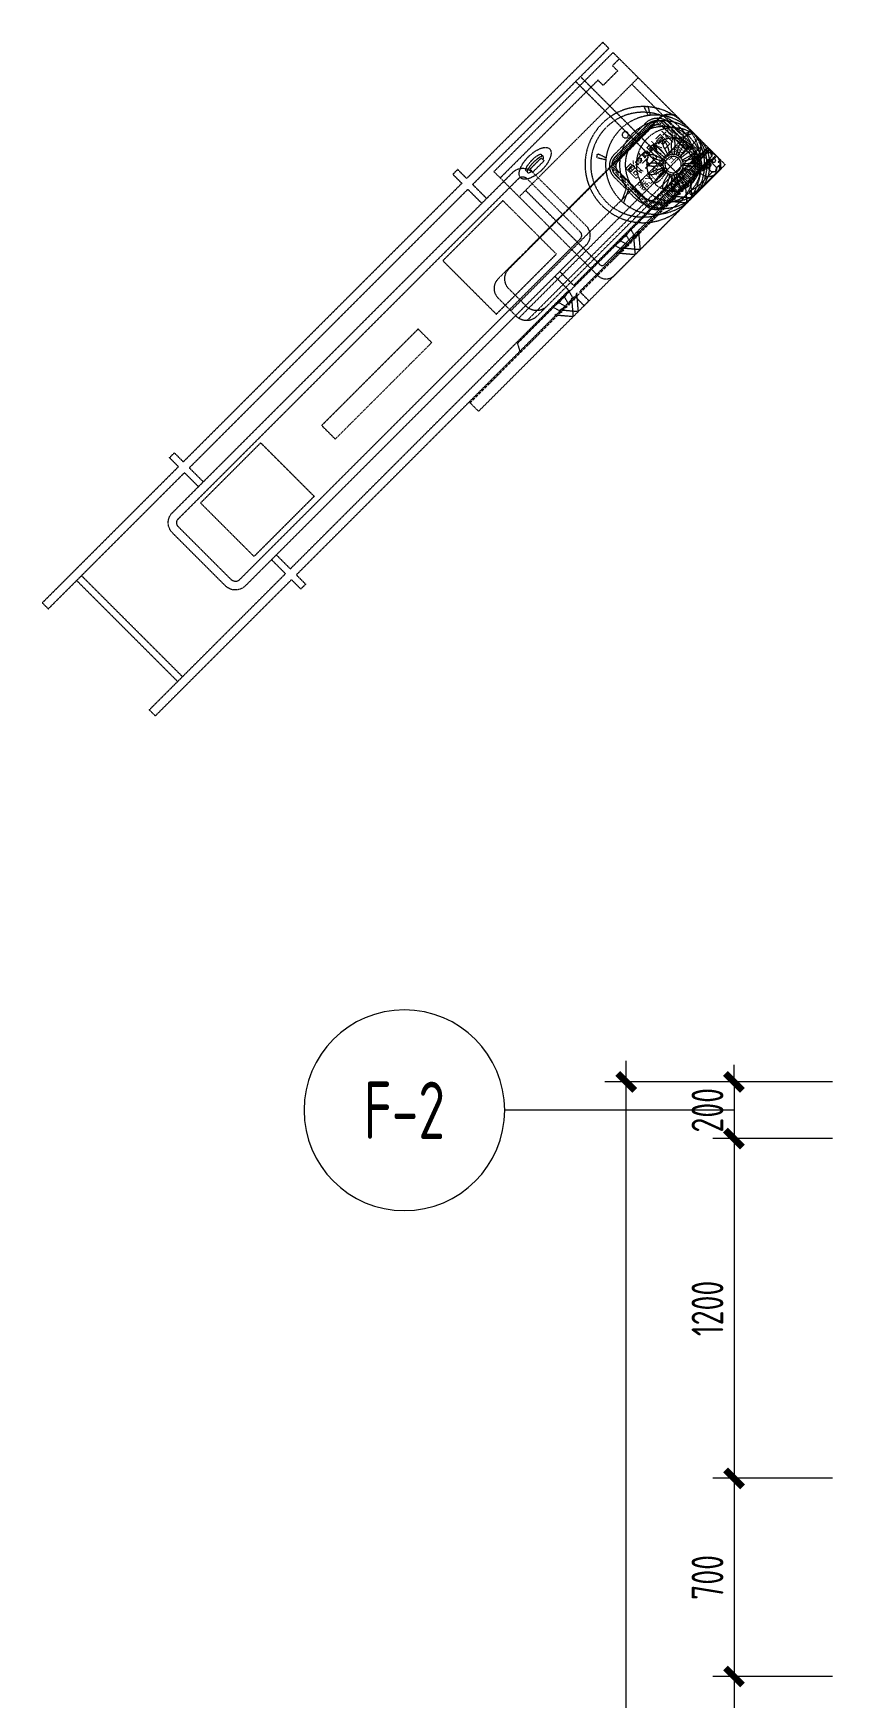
# Model space of a CAD drawing. Header units: millimetres. Extents: x 101598 to 258742, y -131098 to 15111.
# Drawn here: x 237252 to 240149, y -90212 to -84327 of the extents above; entities that cross this region are included whole.
import ezdxf
from ezdxf.enums import TextEntityAlignment as Align

# ---------------------------------------------------------------- set-up
doc = ezdxf.new("R2010")
doc.units = ezdxf.units.MM
doc.header["$LTSCALE"] = 10
doc.linetypes.add('HIDDEN2', pattern=[0.1875, 0.125, -0.0625])
doc.layers.get('DEFPOINTS').update_dxf_attribs({"color": 251})
for name, color, linetype in [('0-COLLA', 1, 'Continuous'), ('C天-AC', 1, 'Continuous'), ('P平-FURN2', 2, 'Continuous'), ('Z-P平-COLLA', 1, 'Continuous')]:
    doc.layers.add(name, color=color, linetype=linetype)
doc.layers.add('P平-FURN1', color=3, linetype='HIDDEN2', lineweight=0)
doc.styles.add('GGC(BLIP)', font='ARCHSTYL.SHX', dxfattribs={"bigfont": 'hza.shx'})
doc.styles.add('MD(DimT)', font='ARCHS.SHX', dxfattribs={"width": 0.8, "bigfont": 'hza.shx'})
doc.dimstyles.new('MD-DIM_75', dxfattribs={"dimscale": 75, "dimtxt": 1.5, "dimasz": 0.8, "dimexe": 1, "dimexo": 1, "dimgap": 0.5, "dimtad": 1, "dimdec": 0, "dimzin": 0, "dimdsep": 46, "dimtxsty": 'MD(DimT)', "dimblk": 'ARCHTICK', "dimcen": 0.09, "dimdle": 1, "dimclrd": 1, "dimclre": 1, "dimclrt": 2, "dimadec": 0, "dimazin": 0, "dimtfac": 1, "dimtdec": 0, "dimtix": 1, "dimtmove": 2, "dimatfit": 3, "dimldrblk": 'ARCHTICK', "dimfxl": 8, "dimfxlon": 1, "dimtolj": 1, "dimtzin": 0, "dimarcsym": 0})

# ---------------------------------------------------------------- blocks, each defined once
blk = doc.blocks.new('微鲸电视平面')
at = {"elevation": 0}
blk.add_lwpolyline([(-152206.1, 41598.2), (-152206.1, 41556.2), (-150974.1, 41556.2), (-150974.1, 41598.2)], close=True, dxfattribs=at)
blk.add_lwpolyline([(-151224.2, 41556.2), (-151241, 41525.8), (-151939.3, 41525.8), (-151956.1, 41556.2)], dxfattribs=at)
blk = doc.blocks.new('*U67')
at = {"color": 8}
blk.add_circle((0, 0), 1, dxfattribs=at)
blk = doc.blocks.new('*U68')
at = {"color": 0, "linetype": 'ByBlock', "lineweight": -2}
for p, rotation in [((-144168.9, 28211.4), 180), ((-144150.7, 28243), 120), ((-144114.2, 28243), 60.00000000000001), ((-144150.7, 28179.8), 239.9999999999999), ((-144114.2, 28179.8), 299.9999999999999)]:
    blk.add_blockref('*U67', p, dxfattribs=dict(at, rotation=rotation))
blk.add_blockref('*U67', (-144095.9, 28211.4), dxfattribs=at)
blk = doc.blocks.new('天猫精灵X1平面')
h = blk.add_hatch(color=9)
h.dxf.hatch_style = 1
h.paths.add_polyline_path([(50.4, 41.5, 1), (32.6, 41.5, 1)])
h.paths.add_polyline_path([(49.6, 41.5, 1), (33.4, 41.5, 1)], flags=16)
at = {"color": 8}
for p, q in [((38.4, 40), (44.5, 45.1)), ((38.8, 38.1), (43.9, 38.1)), ((39.6, 44.5), (39.6, 40.1)), ((41.3, 38.1), (41.3, 38.9)), ((43.3, 44.5), (43.3, 40.2)), ((60.7, 41.5), (65.4, 41.5))]:
    blk.add_line(p, q, dxfattribs=at)
at = {"color": 8, "const_width": 0.777}
for points in [[(14.9, 41.5), (20.7, 41.5)], [(60.7, 41.5), (65.4, 41.5)], [(63.1, 43.6), (63.1, 39.2)]]:
    blk.add_lwpolyline(points, dxfattribs=at)
blk.add_circle((41.5, 41.5), 41.5)
at = {"color": 8}
for centre, radius in [((9.9, 59.7), 1), ((41.5, 78), 1), ((73.1, 59.7), 1), ((9.9, 23.2), 1), ((17.8, 38.5), 6.28), ((41.5, 41.5), 8.89), ((41.5, 41.5), 8.11), ((41.5, 5), 1), ((63.1, 44.5), 6.28), ((73.1, 23.2), 1)]:
    blk.add_circle(centre, radius, dxfattribs=at)
for centre, start, end in [((41.5, 43.8), 20.07862, 157.82065), ((41.5, 40.9), 202.17935, 339.92138)]:
    blk.add_arc(centre, 1.96, start, end, dxfattribs=at)
at = {"rotation": 90}
blk.add_blockref('*U68', (28252.9, 144173.9), dxfattribs=at)
at = {"color": 0, "linetype": 'ByBlock', "lineweight": -2}
for p, rotation in [((9.9, 59.7), 150), ((41.5, 78), 90.00000000000001), ((73.1, 59.7), 29.99999999999991), ((9.9, 23.2), 210), ((41.5, 5), 270), ((73.1, 23.2), 329.9999999999999)]:
    blk.add_blockref('*U67', p, dxfattribs=dict(at, rotation=rotation))
blk = doc.blocks.new('智能洗衣机平面')
at = {"linetype": 'HIDDEN2', "ltscale": 0.5}
blk.add_lwpolyline([(595.1, 560), (0.1, 560), (0.1, 43.5, 0.45665), (41.1, 0), (554.2, 0, 0.45665), (595.1, 43.5)], format="xyb", close=True, dxfattribs=at)
at = {"layer": 'P平-FURN2', "color": 8, "linetype": 'HIDDEN2', "ltscale": 0.5}
for p, q in [((32.4, 434.2), (32.4, 60.9)), ((562.9, 60.9), (562.9, 434.2)), ((41.1, 52.2), (554.2, 52.2))]:
    blk.add_line(p, q, dxfattribs=at)
for points in [[(0.1, 528.8), (34.7, 528.8), (34.7, 502.9), (107, 502.9), (107, 528.8), (595.1, 528.8)], [(433.8, 483.5), (433.8, 474.3)], [(0.1, 434.2), (595.1, 434.2)]]:
    blk.add_lwpolyline(points, dxfattribs=at)
blk.add_lwpolyline([(499.1, 476.2), (442.8, 476.2), (442.8, 461.8), (499.1, 461.8)], close=True, dxfattribs=at)
for centre, start, end in [((41.1, 60.9), 180, 270), ((554.2, 60.9), 270, 360)]:
    blk.add_arc(centre, 8.7, start, end, dxfattribs=at)
at = {"layer": 'P平-FURN2', "color": 8, "linetype": 'HIDDEN2', "ltscale": 0.5, "extrusion": (0, 0, -1)}
for centre, major_axis, ratio, start_param, end_param in [((471.5, 477.9), (72.3, 0), 0.460679, -1.570796, 4.712389), ((473.7, 474.3), (39.8, 0), 0.257931, 2.456252, 7.163249), ((473.7, 483.5), (39.8, 0), 0.257931, 2.680557, 6.744221)]:
    blk.add_ellipse(centre, major_axis=major_axis, ratio=ratio, start_param=start_param, end_param=end_param, dxfattribs=at)
blk = doc.blocks.new('智能晾衣架平面')
at = {"layer": 'P平-FURN2', "linetype": 'HIDDEN2', "ltscale": 0.5, "elevation": 0}
for points in [[(680.2, 611.2), (680.2, 655.9), (704.4, 655.9), (704.4, 611.2)], [(2119.8, 611.2), (2119.8, 655.9), (2095.6, 655.9), (2095.6, 611.2)], [(0, 611.2), (680.2, 611.2)], [(680.2, 581.2), (0, 581.2), (0, 611.2)], [(704.4, 611.2), (2095.6, 611.2)], [(2119.8, 611.2), (2800, 611.2), (2800, 581.2), (2119.8, 581.2)], [(680.2, 511.3), (680.2, 581.2)], [(2095.6, 581.2), (704.4, 581.2)], [(704.4, 581.2), (704.4, 511.3)], [(2095.6, 581.2), (2095.6, 511.3)], [(2119.8, 511.3), (2119.8, 581.2)], [(680.2, 76.5), (680.2, 146.3)], [(704.4, 146.3), (704.4, 76.5)], [(2095.6, 146.3), (2095.6, 76.5)], [(2119.8, 76.5), (2119.8, 146.3)], [(680.2, 76.5), (0, 76.5), (0, 46.5)], [(2095.6, 76.5), (704.4, 76.5)], [(2119.8, 46.5), (2800, 46.5), (2800, 76.5), (2119.8, 76.5)], [(0, 46.5), (680.2, 46.5)], [(704.4, 46.5), (704.4, 0), (680.2, 0), (680.2, 46.5)], [(704.4, 46.5), (2095.6, 46.5)], [(2095.6, 46.5), (2095.6, 0), (2119.8, 0), (2119.8, 46.5)]]:
    blk.add_lwpolyline(points, dxfattribs=at)
at = {"layer": 'P平-FURN2', "color": 8, "linetype": 'HIDDEN2', "ltscale": 0.5, "elevation": 0}
for points in [[(141.6, 581.2), (141.6, 76.5)], [(165.8, 76.5), (165.8, 581.2)], [(2634.2, 76.5), (2634.2, 581.2)], [(2658.4, 581.2), (2658.4, 76.5)]]:
    blk.add_lwpolyline(points, dxfattribs=at)
at = {"layer": 'P平-FURN2', "linetype": 'HIDDEN2', "ltscale": 0.5, "elevation": 0}
blk.add_lwpolyline([(500, 461.3), (500, 196.3, 0.414214), (550, 146.3), (2250, 146.3, 0.414214), (2300, 196.3), (2300, 461.3, 0.414214), (2250, 511.3), (550, 511.3, 0.414214)], format="xyb", close=True, dxfattribs=at)
at = {"layer": 'P平-FURN2', "color": 8, "linetype": 'HIDDEN2', "ltscale": 0.5, "elevation": 0}
blk.add_lwpolyline([(530, 461.3), (530, 196.3, 0.414214), (550, 176.3), (2250, 176.3, 0.414214), (2270, 196.3), (2270, 461.3, 0.414214), (2250, 481.3), (550, 481.3, 0.414214)], format="xyb", close=True, dxfattribs=at)
at = {"layer": 'P平-FURN2', "color": 8, "linetype": 'HIDDEN2', "ltscale": 0.5}
for points in [[(644.9, 465.2), (945.2, 465.2), (945.2, 198.2), (644.9, 198.2)], [(2155.1, 465.2), (1854.8, 465.2), (1854.8, 198.2), (2155.1, 198.2)], [(1177.5, 356.4), (1659.1, 356.4), (1659.1, 288.5), (1177.5, 288.5)]]:
    blk.add_lwpolyline(points, close=True, dxfattribs=at)
blk = doc.blocks.new('智能门锁平面')
at = {"color": 2}
for p, q in [((80.4, 87.4), (80.4, 83.4)), ((83.8, 83.4), (84.3, 60.3)), ((157.2, 83.4), (156.8, 60.3)), ((160.7, 87.4), (160.7, 83.4)), ((148.8, 54.1), (92.3, 54.1))]:
    blk.add_line(p, q, dxfattribs=at)
at = {"color": 8}
for p, q in [((83.9, 77.4), (157.1, 77.4)), ((84, 74.5), (157.1, 74.5)), ((91.2, 83.4), (91.2, 87.4)), ((149.9, 83.4), (149.9, 87.4)), ((137.4, 52.4), (103.7, 52.4)), ((117.6, 7.4), (107.1, 13.8)), ((118.6, 8.6), (108.6, 15.7)), ((123, 7.4), (117.6, 7.4)), ((122.5, 8.6), (118.6, 8.6)), ((132.1, 16), (122.5, 8.6)), ((133.2, 14), (123, 7.4))]:
    blk.add_line(p, q, dxfattribs=at)
at = {"color": 1}
for p, q in [((134.6, 50.5), (106.5, 50.5)), ((107.1, 13.8), (108.6, 15.7)), ((108.6, 15.7), (108.6, 50.5)), ((132.1, 50.5), (132.1, 16)), ((132.1, 16), (133.2, 14)), ((143.9, 1.7), (140.4, 0)), ((142.8, 14), (143.9, 12.7)), ((143.9, 12.7), (143.9, 1.7))]:
    blk.add_line(p, q, dxfattribs=at)
at = {"color": 2}
for points in [[(160.7, 87.4), (80.4, 87.4)], [(160.7, 83.4), (80.4, 83.4)]]:
    blk.add_lwpolyline(points, dxfattribs=at)
at = {"color": 8}
for points in [[(88.1, 68.3), (88.1, 58.7)], [(93.3, 83.4), (93.3, 73.2)], [(147.8, 83.4), (147.8, 73.2)], [(153, 68.3), (153, 58.7)]]:
    blk.add_lwpolyline(points, dxfattribs=at)
at = {"color": 1}
for points in [[(140.4, 0), (45.4, 0, -0.092556), (0, 10.3)], [(107.2, 13.9), (45.7, 13.8, -0.09199), (5.5, 23)]]:
    blk.add_lwpolyline(points, format="xyb", dxfattribs=at)
at = {"color": 8}
for points in [[(140.1, 1), (45.4, 1, -0.082061), (5.2, 9.2, -0.082061)], [(139.8, 2), (45.5, 2, -0.081828), (5.7, 10.1, -0.081828)]]:
    blk.add_lwpolyline(points, format="xyb", dxfattribs=at)
at = {"color": 1}
for points in [[(103.7, 54.1), (103.7, 52.4)], [(103.7, 52.4), (106.5, 50.5)], [(142.8, 14), (133.2, 14)], [(137.4, 52.4), (134.6, 50.5)], [(137.4, 54.1), (137.4, 52.4)]]:
    blk.add_lwpolyline(points, dxfattribs=at)
at = {"color": 8}
for centre, radius, start, end in [((81, 80.9), 14.5, 282.52427, 328.02665), ((160.1, 80.9), 14.5, 211.97335, 257.47573), ((152.3, 5.3), 13, 137.59086, 202.97329), ((157.1, 2.2), 16.8, 141.41894, 187.68926)]:
    blk.add_arc(centre, radius, start, end, dxfattribs=at)
at = {"color": 2}
for centre, start, end in [((81.7, 48.8), 26.82228, 77.56166), ((159.4, 48.8), 102.43834, 153.17772)]:
    blk.add_arc(centre, 11.8, start, end, dxfattribs=at)
at = {"color": 1}
for centre, radius, start, end in [((14.5, 11.6), 14.6, 128.30158, 185.06602), ((-7.9, 16.3), 15, 327.72544, 26.38257)]:
    blk.add_arc(centre, radius, start, end, dxfattribs=at)
blk = doc.blocks.new('A$C006A612B')
blk.add_circle((154.5, 154.5), 154.5)
at = {"color": 8}
blk.add_circle((154.5, 154.5), 134.5, dxfattribs=at)
at = {"color": 8, "style": 'GGC(BLIP)'}
blk.add_text('智能空气净化器', height=27.57, dxfattribs=at).set_placement((151.5, 151.2), align=Align.MIDDLE_CENTER)
blk = doc.blocks.new('空调35平面')
at = {"color": 8, "linetype": 'HIDDEN2'}
for p, q in [((0, 170.5), (850.3, 170.5)), ((3.6, 132.2), (846.6, 132.2)), ((15.7, 105.5), (834.6, 105.5))]:
    blk.add_line(p, q, dxfattribs=at)
at = {"linetype": 'HIDDEN2'}
blk.add_lwpolyline([(0, 229.9), (0, 141.9, 0.414214), (50, 91.9), (800.3, 91.9, 0.414214), (850.3, 141.9), (850.3, 229.9, 0.414214), (800.3, 279.9), (50, 279.9, 0.414214)], format="xyb", close=True, dxfattribs=at)
at = {"color": 8, "linetype": 'HIDDEN2'}
for points in [[(138.8, 75), (148.8, 39.2), (124.4, 50.2), (166.6, 0), (208.7, 50.2), (184.3, 39.2), (194.3, 75), (166.6, 69.9)], [(397.4, 75), (407.4, 39.2), (383, 50.2), (425.1, 0), (467.3, 50.2), (442.9, 39.2), (452.9, 75), (425.1, 69.9)], [(760.9, 75), (750.9, 39.2), (775.3, 50.2), (733.2, 0), (691, 50.2), (715.4, 39.2), (705.4, 75), (733.2, 69.9)]]:
    blk.add_lwpolyline(points, close=True, dxfattribs=at)
blk = doc.blocks.new('空调26平面')
at = {"color": 8, "linetype": 'HIDDEN2'}
for p, q in [((0, 170.5), (900.3, 170.5)), ((3.6, 132.2), (896.6, 132.2)), ((15.7, 105.5), (884.6, 105.5))]:
    blk.add_line(p, q, dxfattribs=at)
at = {"linetype": 'HIDDEN2'}
blk.add_lwpolyline([(0, 231.9), (0, 141.9, 0.414214), (50, 91.9), (850.3, 91.9, 0.414214), (900.3, 141.9), (900.3, 231.9, 0.414214), (850.3, 281.9), (50, 281.9, 0.414214)], format="xyb", close=True, dxfattribs=at)
at = {"color": 8, "linetype": 'HIDDEN2'}
for points in [[(163.8, 75), (173.8, 39.2), (149.4, 50.2), (191.6, 0), (233.7, 50.2), (209.3, 39.2), (219.3, 75), (191.6, 69.9)], [(422.4, 75), (432.4, 39.2), (408, 50.2), (450.1, 0), (492.3, 50.2), (467.9, 39.2), (477.9, 75), (450.1, 69.9)], [(785.9, 75), (775.9, 39.2), (800.3, 50.2), (758.2, 0), (716, 50.2), (740.4, 39.2), (730.4, 75), (758.2, 69.9)]]:
    blk.add_lwpolyline(points, close=True, dxfattribs=at)
blk = doc.blocks.new('A$C444033CA')
at = {"color": 8}
for points in [[(106.4, 157.2, 0.010601), (86.4, 182.6, 0.073483), (72, 193.3, 0.077034), (63.9, 196.1, 0.077034), (66.7, 188, 0.073483), (77.4, 173.6, 0.010601), (102.8, 153.6)], [(118.6, 164.1, 0.010601), (109.9, 195.3, 0.073483), (100.6, 210.7, 0.077034), (94.2, 216.4, 0.077034), (93.7, 207.9, 0.073483), (98.1, 190.4, 0.010601), (113.9, 162.2)], [(132.5, 165.9, 0.010601), (136.4, 198, 0.073483), (133.7, 215.8, 0.077034), (130, 223.5, 0.077034), (126.3, 215.8, 0.073483), (123.6, 198, 0.010601), (127.5, 165.9)], [(141.4, 164.1, -0.010601), (150.1, 195.3, -0.073483), (159.4, 210.7, -0.077034), (165.8, 216.4, -0.077034), (166.3, 207.9, -0.073483), (161.9, 190.4, -0.010601), (146.1, 162.2)], [(157.2, 153.6, 0.010601), (182.6, 173.6, 0.073483), (193.3, 188, 0.077034), (196.1, 196.1, 0.077034), (188, 193.3, 0.073483), (173.6, 182.6, 0.010601), (153.6, 157.2)], [(94.1, 127.5, -0.010601), (62, 123.6, -0.073483), (44.2, 126.3, -0.077034), (36.5, 130, -0.077034), (44.2, 133.7, -0.073483), (62, 136.4, -0.010601), (94.1, 132.5)], [(97.8, 146.1, 0.010601), (69.6, 161.9, 0.073483), (52.1, 166.3, 0.077034), (43.6, 165.8, 0.077034), (49.3, 159.4, 0.073483), (64.7, 150.1, 0.010601), (95.9, 141.4)], [(97.8, 113.9, -0.010601), (69.6, 98.1, -0.073483), (52.1, 93.7, -0.077034), (43.6, 94.2, -0.077034), (49.3, 100.6, -0.073483), (64.7, 109.9, -0.010601), (95.9, 118.6)], [(164.1, 141.4, 0.010601), (195.3, 150.1, 0.073483), (210.7, 159.4, 0.077034), (216.4, 165.8, 0.077034), (207.9, 166.3, 0.073483), (190.4, 161.9, 0.010601), (162.2, 146.1)], [(164.1, 118.6, -0.010601), (195.3, 109.9, -0.073483), (210.7, 100.6, -0.077034), (216.4, 94.2, -0.077034), (207.9, 93.7, -0.073483), (190.4, 98.1, -0.010601), (162.2, 113.9)], [(165.9, 127.5, 0.010601), (198, 123.6, 0.073483), (215.8, 126.3, 0.077034), (223.5, 130, 0.077034), (215.8, 133.7, 0.073483), (198, 136.4, 0.010601), (165.9, 132.5)], [(106.4, 102.8, -0.010601), (86.4, 77.4, -0.073483), (72, 66.7, -0.077034), (63.9, 63.9, -0.077034), (66.7, 72, -0.073483), (77.4, 86.4, -0.010601), (102.8, 106.4)], [(113.9, 97.8, 0.010601), (98.1, 69.6, 0.073483), (93.7, 52.1, 0.077034), (94.2, 43.6, 0.077034), (100.6, 49.3, 0.073483), (109.9, 64.7, 0.010601), (118.6, 95.9)], [(132.5, 94.1, -0.010601), (136.4, 62, -0.073483), (133.7, 44.2, -0.077034), (130, 36.5, -0.077034), (126.3, 44.2, -0.073483), (123.6, 62, -0.010601), (127.5, 94.1)], [(146.1, 97.8, -0.010601), (161.9, 69.6, -0.073483), (166.3, 52.1, -0.077034), (165.8, 43.6, -0.077034), (159.4, 49.3, -0.073483), (150.1, 64.7, -0.010601), (141.4, 95.9)], [(157.2, 106.4, -0.010601), (182.6, 86.4, -0.073483), (193.3, 72, -0.077034), (196.1, 63.9, -0.077034), (188, 66.7, -0.073483), (173.6, 77.4, -0.010601), (153.6, 102.8)]]:
    blk.add_lwpolyline(points, format="xyb", dxfattribs=at)
for radius in [130, 93.5, 36, 28.8]:
    blk.add_circle((130, 130), radius)
blk = doc.blocks.new('A$C5B774624')
blk.add_circle((205, 205), 205)
at = {"color": 8}
blk.add_circle((205, 205), 185, dxfattribs=at)
at = {"color": 8, "insert": (63.3, 238), "char_height": 52.5, "attachment_point": 1, "style": 'GGC(BLIP)'}
blk.add_mtext_dynamic_manual_height_columns('柜机空调', width=302.778, gutter_width=500, heights=[0], dxfattribs=at)
blk = doc.blocks.new('扫地机器人平面')
at = {"linetype": 'HIDDEN2'}
h = blk.add_hatch(dxfattribs=at)
h.set_pattern_fill('GOST_WOOD', color=8, scale=3)
h.set_pattern_definition([(90, (300.31, 45.88), (18, -1e-15), [30, -6]), (90, (306.31, 39.88), (18, -1e-15), [18, -4.5, 9, -4.5]), (90, (312.31, 30.88), (18, -1e-15), [30, -6])])
h.paths.add_polyline_path([(300.3, 95.9), (300.3, 244.5, 0.414214), (250.3, 294.5), (93.5, 294.5, 0.414214), (43.5, 244.5), (43.5, 95.9, 0.414214), (93.5, 45.9), (250.3, 45.9, 0.414214)])
h.paths.add_polyline_path([(258.2, 87.9), (86.6, 87.9, -0.414214), (61.6, 112.9), (61.6, 251.4, -0.414214), (86.6, 276.4), (258.2, 276.4, -0.414214), (283.2, 251.4), (283.2, 112.9, -0.414214)], flags=16)
for p, q in [((63.7, 310), (47.6, 336.2)), ((54.7, 344.4), (48.5, 340.2)), ((69.6, 314.7), (59.2, 343)), ((280.4, 314.7), (290.8, 343)), ((286.3, 310), (302.4, 336.2)), ((295.3, 344.4), (301.5, 340.2)), ((0.9, 157.6), (41.7, 177)), ((349.1, 157.6), (301.4, 180.4))]:
    blk.add_line(p, q, dxfattribs=at)
at = {"color": 8}
for p, q in [((167.3, 139.8), (169.1, 139.8)), ((167.8, 135.5), (168.5, 131.3)), ((169.1, 139.8), (170, 132.9)), ((171.8, 137), (171.8, 139.8)), ((171.8, 139.8), (173.5, 139.8)), ((172.9, 131.5), (172.2, 135)), ((174.8, 131.5), (172.9, 131.5)), ((173.5, 139.8), (174.8, 131.5)), ((187.1, 135.1), (190.2, 135.1)), ((187.1, 134.3), (191.5, 134.3)), ((196.3, 132.9), (196.3, 134.2))]:
    blk.add_line(p, q, dxfattribs=at)
at = {"linetype": 'HIDDEN2'}
blk.add_lwpolyline([(0.2, 167.7), (32.6, 182.6, 0.293102), (35.5, 187.1), (35.5, 244.5, -0.414214), (93.5, 302.5), (250.3, 302.5, -0.414214), (308.3, 244.5), (308.3, 189.9, 0.293102), (311.2, 185.4), (349.8, 167.7)], format="xyb", dxfattribs=at)
at = {"color": 8, "linetype": 'HIDDEN2'}
for points in [[(93.5, 294.5), (250.3, 294.5, -0.414214), (300.3, 244.5), (300.3, 95.9, -0.414214), (250.3, 45.9), (93.5, 45.9, -0.414214), (43.5, 95.9), (43.5, 244.5, -0.414214)], [(86.6, 276.4), (258.2, 276.4, -0.414214), (283.2, 251.4), (283.2, 112.9, -0.414214), (258.2, 87.9), (86.6, 87.9, -0.414214), (61.6, 112.9), (61.6, 251.4, -0.414214)]]:
    blk.add_lwpolyline(points, format="xyb", close=True, dxfattribs=at)
for points in [[(91.4, 230.6), (113.2, 230.6), (113.2, 217.8), (91.4, 217.8)], [(126.4, 230.6), (148.2, 230.6), (148.2, 217.8), (126.4, 217.8)], [(161.4, 230.6), (183.2, 230.6), (183.2, 217.8), (161.4, 217.8)], [(196.4, 230.6), (218.2, 230.6), (218.2, 217.8), (196.4, 217.8)], [(231.4, 230.6), (253.2, 230.6), (253.2, 217.8), (231.4, 217.8)]]:
    blk.add_lwpolyline(points, close=True, dxfattribs=at)
at = {"color": 8}
for points in [[(175.9, 139.7), (177.3, 139.7), (177.3, 138.4), (175.9, 138.4)], [(175.9, 137.5), (177.3, 137.5), (177.3, 131.6), (175.9, 131.6)], [(196.3, 132), (196.3, 132), (196.3, 131.5), (196.3, 131.5)], [(196.3, 131.5), (197.6, 131.5), (197.6, 131.5), (196.3, 131.5)], [(197.6, 131.5), (197.6, 131.5), (197.6, 136), (197.6, 136)]]:
    blk.add_lwpolyline(points, close=True, dxfattribs=at)
for points in [[(183.1, 137.2), (183.1, 139.7), (184.5, 139.7), (184.5, 131.6), (183.1, 131.6), (183.1, 132.2)], [(183.1, 133.3), (183.1, 135.9)]]:
    blk.add_lwpolyline(points, dxfattribs=at)
at = {"linetype": 'HIDDEN2'}
for centre, radius in [((175, 175), 175), ((175, 324), 11)]:
    blk.add_circle(centre, radius, dxfattribs=at)
for centre, radius, start, end in [((50.1, 337.8), 3, 123.67207, 211.6735), ((56.4, 341.9), 3, 20.10196, 123.67207), ((293.6, 341.9), 3, 56.32793, 159.89804), ((299.9, 337.8), 3, 328.3265, 56.32793), ((38.3, 181), 5.21, 310.06733, 0), ((305.7, 184.5), 6, 205.75813, 223.48752)]:
    blk.add_arc(centre, radius, start, end, dxfattribs=at)
at = {"color": 8}
for centre, radius, start, end in [((164.2, 139.1), 8.82, 203.40232, 298.89973), ((164.2, 137.2), 8.3, 191.73349, 344.65164), ((164.5, 137.9), 7.82, 21.02393, 201.35612), ((165.3, 136), 8.06, 35.31056, 187.06949), ((188.6, 134.9), 1.56, 7.05217, 172.94783)]:
    blk.add_arc(centre, radius, start, end, dxfattribs=at)
for points in [[(162.4, 131.6), (164.9, 133), (167.3, 139.8)], [(162.4, 131.6), (165.1, 132.2), (167.1, 133.9), (167.8, 135.5)], [(170, 132.9), (170.8, 134.1), (171.5, 135.4), (171.8, 137)], [(191.5, 134.3), (191.5, 135), (191.1, 136.2), (190.2, 137.1), (189.3, 137.5), (188, 137.5), (186.7, 136.9), (185.8, 135.7), (185.6, 134.4), (186.1, 132.7), (187.5, 131.7), (187.9, 131.6), (189.6, 131.6), (190.6, 131.9), (191.3, 132.7), (191.4, 133.3), (191.1, 133.5), (190.7, 133.4), (190.3, 133), (189.9, 132.7), (188.9, 132.6), (188.2, 132.7), (187.5, 133.2), (187.1, 133.8), (187.1, 134.3)], [(197.6, 136), (197.3, 136.6), (196.8, 137.2), (195.9, 137.5), (194.8, 137.6), (194.1, 137.4), (193.2, 136.9), (192.7, 136.3), (192.6, 135.9), (193, 135.7), (193.2, 135.6)], [(196.3, 135.3), (195.9, 135.4), (195.1, 135.5), (194.2, 135.4), (193.6, 135.1), (193, 134.7), (192.6, 134.1), (192.5, 133.5), (192.6, 132.6), (193.1, 132), (193.8, 131.6), (194.7, 131.4), (195.8, 131.6), (196.3, 132)], [(193.2, 135.6), (193.6, 136.2), (194.5, 136.6), (195.5, 136.6), (196.1, 136.1), (196.3, 135.3)], [(196.3, 134.2), (195.9, 134.4), (195.2, 134.6), (194.5, 134.5), (194, 134.1), (193.8, 133.5), (194.1, 132.7), (194.8, 132.4), (195.7, 132.6), (196.3, 132.9)]]:
    blk.add_spline(points, degree=3, dxfattribs=at)
for points, knots in [([(183.1, 137.2), (183, 137.3), (182.6, 137.5), (181.7, 137.6), (180.7, 137.5), (179.5, 137), (178.7, 136.1), (178.5, 134.9), (178.5, 133.8), (178.8, 132.6), (179.8, 131.7), (181.1, 131.5), (182.3, 131.5), (182.9, 131.9), (183, 132.1), (183.1, 132.2)], [29.960947, 29.960947, 29.960947, 29.960947, 115.539486, 281.354683, 473.760853, 689.760885, 970.68876, 1092.56163, 1332.917573, 1559.103255, 1751.362408, 2025.475484, 2271.078183, 2381.423597, 2432.757752, 2432.757752, 2432.757752, 2432.757752]), ([(183.1, 133.3), (183, 133.2), (182.7, 132.8), (181.8, 132.6), (180.7, 132.7), (180.1, 133.6), (180.1, 134.5), (180, 135.3), (180.5, 136.1), (181.2, 136.4), (181.9, 136.5), (182.6, 136.3), (182.9, 136), (183.1, 135.9)], [25.795606, 25.795606, 25.795606, 25.795606, 106.799956, 298.652798, 490.405693, 658.956108, 809.30479, 951.326345, 1126.693266, 1233.52911, 1390.687849, 1507.94514, 1613.205357, 1613.205357, 1613.205357, 1613.205357])]:
    blk.add_open_spline(points, degree=3, knots=knots, dxfattribs=at)
at = {"color": 8, "linetype": 'HIDDEN2', "char_height": 7, "attachment_point": 1, "style": 'GGC(BLIP)'}
for s, insert in [('弓形', (95.1, 228.2)), ('延边', (128.6, 228.2)), ('区域', (165.1, 228.2)), ('规划', (198.3, 228.2)), ('手控', (234.1, 228.2))]:
    blk.add_mtext_dynamic_manual_height_columns(s, width=25.899, gutter_width=500, heights=[0], dxfattribs=dict(at, insert=insert))
blk = doc.blocks.new('_ArchTick')
at = {"color": 0, "linetype": 'ByBlock', "const_width": 0.4}
blk.add_lwpolyline([(-0.5, -0.5), (0.5, 0.5)], dxfattribs=at)
blk = doc.blocks.new('*D279')
at = {"layer": '0-COLLA', "color": 1, "lineweight": -2, "transparency": 16777216}
for p, q in [((239726.5, -88030.1), (239726.5, -87970.1)), ((240074.1, -88030.1), (239651.5, -88030.1)), ((239726.5, -88030.1), (239726.5, -88230.1)), ((240074.1, -88230.1), (239651.5, -88230.1)), ((239726.5, -88230.1), (239726.5, -88290.1))]:
    blk.add_line(p, q, dxfattribs=at)
at = {"layer": 'DEFPOINTS', "color": 0, "transparency": 16777216}
for p in [(240149.1, -88030.1), (239726.5, -88230.1), (240149.1, -88230.1)]:
    blk.add_point(p, dxfattribs=at)
at = {"layer": '0-COLLA', "color": 1, "lineweight": -2, "transparency": 16777216, "xscale": 60, "yscale": 60, "zscale": 60}
for p, rotation in [((239726.5, -88030.1), 270), ((239726.5, -88230.1), 90)]:
    blk.add_blockref('_ArchTick', p, dxfattribs=dict(at, rotation=rotation))
at = {"layer": '0-COLLA', "color": 2, "transparency": 16777216, "insert": (239632.7, -88130.1), "char_height": 112.5, "attachment_point": 5, "rotation": 90, "style": 'MD(DimT)'}
blk.add_mtext('\\A1;200', dxfattribs=at)
blk = doc.blocks.new('*D280')
at = {"layer": '0-COLLA', "color": 1, "lineweight": -2, "transparency": 16777216}
for p, q in [((239726.5, -88155.1), (239726.5, -89505.1)), ((240074.1, -88230.1), (239651.5, -88230.1)), ((240074.1, -89430.1), (239651.5, -89430.1))]:
    blk.add_line(p, q, dxfattribs=at)
at = {"layer": 'DEFPOINTS', "color": 0, "transparency": 16777216}
for p in [(240149.1, -88230.1), (239726.5, -89430.1), (240149.1, -89430.1)]:
    blk.add_point(p, dxfattribs=at)
at = {"layer": '0-COLLA', "color": 1, "lineweight": -2, "transparency": 16777216, "xscale": 60, "yscale": 60, "zscale": 60}
for p, rotation in [((239726.5, -88230.1), 90), ((239726.5, -89430.1), 270)]:
    blk.add_blockref('_ArchTick', p, dxfattribs=dict(at, rotation=rotation))
at = {"layer": '0-COLLA', "color": 2, "transparency": 16777216, "insert": (239632.7, -88830.1), "char_height": 112.5, "attachment_point": 5, "rotation": 90, "style": 'MD(DimT)'}
blk.add_mtext('\\A1;1200', dxfattribs=at)
blk = doc.blocks.new('*D281')
at = {"layer": '0-COLLA', "color": 1, "lineweight": -2, "transparency": 16777216}
for p, q in [((239726.5, -89355.1), (239726.5, -90205.1)), ((240074.1, -89430.1), (239651.5, -89430.1)), ((240074.1, -90130.1), (239651.5, -90130.1))]:
    blk.add_line(p, q, dxfattribs=at)
at = {"layer": 'DEFPOINTS', "color": 0, "transparency": 16777216}
for p in [(240149.1, -89430.1), (239726.5, -90130.1), (240149.1, -90130.1)]:
    blk.add_point(p, dxfattribs=at)
at = {"layer": '0-COLLA', "color": 1, "lineweight": -2, "transparency": 16777216, "xscale": 60, "yscale": 60, "zscale": 60}
for p, rotation in [((239726.5, -89430.1), 90), ((239726.5, -90130.1), 270)]:
    blk.add_blockref('_ArchTick', p, dxfattribs=dict(at, rotation=rotation))
at = {"layer": '0-COLLA', "color": 2, "transparency": 16777216, "insert": (239632.7, -89780.1), "char_height": 112.5, "attachment_point": 5, "rotation": 90, "style": 'MD(DimT)'}
blk.add_mtext('\\A1;700', dxfattribs=at)
blk = doc.blocks.new('*D282')
at = {"layer": '0-COLLA', "color": 1, "lineweight": -2, "transparency": 16777216}
for p, q in [((239726.5, -90055.1), (239726.5, -91205.1)), ((240074.1, -90130.1), (239651.5, -90130.1)), ((240074.1, -91130.1), (239651.5, -91130.1))]:
    blk.add_line(p, q, dxfattribs=at)
at = {"layer": 'DEFPOINTS', "color": 0, "transparency": 16777216}
for p in [(240149.1, -90130.1), (239726.5, -91130.1), (240149.1, -91130.1)]:
    blk.add_point(p, dxfattribs=at)
at = {"layer": '0-COLLA', "color": 1, "lineweight": -2, "transparency": 16777216, "xscale": 60, "yscale": 60, "zscale": 60}
for p, rotation in [((239726.5, -90130.1), 90), ((239726.5, -91130.1), 270)]:
    blk.add_blockref('_ArchTick', p, dxfattribs=dict(at, rotation=rotation))
at = {"layer": '0-COLLA', "color": 2, "transparency": 16777216, "insert": (239632.7, -90630.1), "char_height": 112.5, "attachment_point": 5, "rotation": 90, "style": 'MD(DimT)'}
blk.add_mtext('\\A1;1000', dxfattribs=at)
blk = doc.blocks.new('*D287')
at = {"layer": '0-COLLA', "color": 1, "lineweight": -2, "transparency": 16777216}
for p, q in [((239345.7, -94905.1), (239345.7, -87955.1)), ((239651.5, -88030.1), (239270.7, -88030.1)), ((239651.5, -94830.1), (239270.7, -94830.1))]:
    blk.add_line(p, q, dxfattribs=at)
at = {"layer": 'DEFPOINTS', "color": 0, "transparency": 16777216}
for p in [(239345.7, -88030.1), (239726.5, -88030.1), (239726.5, -94830.1)]:
    blk.add_point(p, dxfattribs=at)
at = {"layer": '0-COLLA', "color": 1, "lineweight": -2, "transparency": 16777216, "xscale": 60, "yscale": 60, "zscale": 60}
for p, rotation in [((239345.7, -88030.1), 90), ((239345.7, -94830.1), 270)]:
    blk.add_blockref('_ArchTick', p, dxfattribs=dict(at, rotation=rotation))
at = {"layer": '0-COLLA', "color": 2, "transparency": 16777216, "insert": (239252, -91430.1), "char_height": 112.5, "attachment_point": 5, "rotation": 90, "style": 'MD(DimT)'}
blk.add_mtext('\\A1;6800', dxfattribs=at)
blk = doc.blocks.new('*U271')
at = {"color": 3, "ltscale": 0.15}
blk.add_line((0, 0), (-10.8, 0), dxfattribs=at)
blk.add_circle((-15.525, 0), 4.725)
at = {"color": 2, "style": 'GGC(BLIP)', "width": 0.8, "flags": 8}
blk.add_attdef('A-1', text='', height=2.7, dxfattribs=at).set_placement((-15.525, 0), align=Align.MIDDLE)

msp = doc.modelspace()

# ---------------------------------------------------------------- block references
at = {"rotation": 44.99999999999992}
msp.add_blockref('智能门锁平面', (239581.7, -84904), dxfattribs=at)
at = {"layer": 'C天-AC', "color": 8, "extrusion": (0, 0, -1), "zscale": -1, "rotation": 315.0000000000001}
for name in ['空调26平面', '空调35平面']:
    msp.add_blockref(name, (-239695.3, -84790.4), dxfattribs=at)
at = {"layer": 'P平-FURN1', "linetype": 'HIDDEN2', "extrusion": (0, 0, -1), "zscale": -1}
for name, p, rotation in [('智能洗衣机平面', (-239695.4, -84790.3), 315.0000000000001), ('A$C5B774624', (-239695.3, -84790.4), 315.0000000000001), ('扫地机器人平面', (-239695.3, -84790.4), 315.0000000000001), ('A$C006A612B', (-239695.3, -84790.4), 315.0000000000001), ('A$C444033CA', (-239695.3, -84790.4), 315.0000000000001), ('微鲸电视平面', (-317035.8, 51378.9, 0), 135.0000000000001), ('天猫精灵X1平面', (-239695.3, -84790.4), 315.0000000000001)]:
    msp.add_blockref(name, p, dxfattribs=dict(at, rotation=rotation))
at = {"layer": 'P平-FURN2', "linetype": 'HIDDEN2', "ltscale": 0.5, "extrusion": (0, 0, -1), "zscale": -1, "rotation": 315.0000000000001}
msp.add_blockref('智能晾衣架平面', (-239695.3, -84790.4, 0), dxfattribs=at)
at = {"layer": 'Z-P平-COLLA'}
ref = msp.add_blockref('*U271', (239726.5, -88130), dxfattribs=dict(at, xscale=-75, yscale=75, zscale=75, rotation=180))
ref.add_attrib('A-1', 'F-2', dxfattribs={"layer": '0', "color": 2, "height": 202.5, "style": 'GGC(BLIP)', "width": 0.8, "flags": 8}).set_placement((238562.1, -88130), align=Align.MIDDLE)

# ---------------------------------------------------------------- dimensions: what is measured, and where the dimension line sits
at = {"layer": '0-COLLA'}
for base, p1, p2, picture, middle in [((239345.7, -88030.1), (239726.5, -94830.1), (239726.5, -88030.1), '*D287', (239252, -91430.1)), ((239726.5, -88230.1), (240149.1, -88030.1), (240149.1, -88230.1), '*D279', (239632.7, -88130.1)), ((239726.5, -89430.1), (240149.1, -88230.1), (240149.1, -89430.1), '*D280', (239632.7, -88830.1)), ((239726.5, -90130.1), (240149.1, -89430.1), (240149.1, -90130.1), '*D281', (239632.7, -89780.1)), ((239726.5, -91130.1), (240149.1, -90130.1), (240149.1, -91130.1), '*D282', (239632.7, -90630.1))]:
    dim = msp.add_linear_dim(base=base, p1=p1, p2=p2, angle=90, dimstyle='MD-DIM_75', dxfattribs=at)
    dim.commit()
    dim.dimension.update_dxf_attribs({"geometry": picture, "text_midpoint": middle})

doc.saveas('drawing.dxf')
